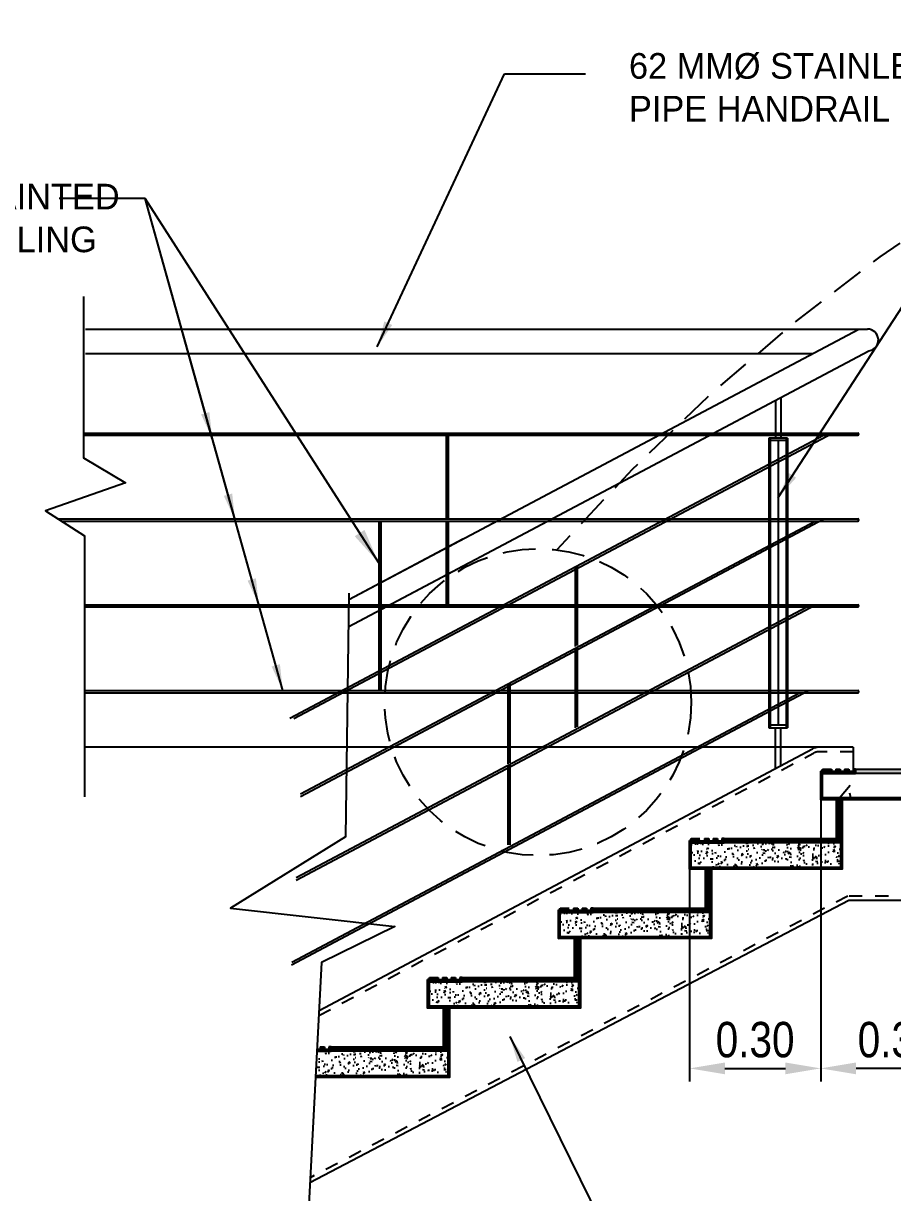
# Model space of a CAD drawing. Header units: millimetres. Extents: x 2148 to 2681, y 758 to 986.
# Drawn here: x 2653.45 to 2660.09, y 891.26 to 900.19 of the extents above; entities that cross this region are included whole.
import ezdxf

# ---------------------------------------------------------------- set-up
doc = ezdxf.new("R2010")
doc.units = ezdxf.units.MM
doc.linetypes.add('27-A-2008-DD$0$LVL 5$0$HIDDEN', pattern=[0.375, 0.25, -0.125])
doc.linetypes.add('27-A-2008-DD$0$LVL 5$0$xa-fp_t1_l05-09$0$HIDDEN2', pattern=[0.1875, 0.125, -0.0625])
for name, color, linetype in [('1', 2, 'Continuous'), ('4CO', 4, 'Continuous'), ('A-DETAILS', 1, 'Continuous'), ('A-Hatch', 253, 'Continuous'), ('A-Stairs', 1, 'Continuous'), ('A-Wall', 4, 'Continuous'), ('A_TILES', 8, 'Continuous'), ("arch'l plan-pl", 8, 'Continuous'), ('HATCH', 8, 'Continuous')]:
    doc.layers.add(name, color=color, linetype=linetype)
doc.styles.add('ARIALNW', font='ARIALN.TTF')
doc.styles.add('MMTX$0$ESMX$0$X-OPTA1D', font='x-opta1d')
doc.dimstyles.new('DIM 100', dxfattribs={"dimtxt": 0.2, "dimasz": 0.2, "dimexe": 0.1, "dimexo": 0, "dimgap": 0.05, "dimtad": 1, "dimzin": 0, "dimdsep": 46, "dimtxsty": 'ARIALNW', "dimcen": 0.09, "dimclrd": 6, "dimclre": 6, "dimclrt": 13, "dimadec": 0, "dimazin": 0, "dimtfac": 1, "dimtofl": 0, "dimtmove": 2, "dimatfit": 3, "dimfxl": 1, "dimtolj": 1, "dimtzin": 0, "dimarcsym": 0})
doc.dimstyles.new('DIM 30', dxfattribs={"dimtxt": 0.32, "dimasz": 0.27, "dimexe": 0.1, "dimexo": 0, "dimgap": 0.08, "dimtad": 1, "dimlfac": 0.3, "dimrnd": 0.005, "dimzin": 1, "dimdsep": 46, "dimtxsty": 'ARIALNW', "dimcen": 0.09, "dimclrd": 6, "dimclre": 6, "dimclrt": 13, "dimadec": 0, "dimazin": 0, "dimtfac": 1, "dimtofl": 0, "dimtmove": 2, "dimatfit": 3, "dimfxl": 1, "dimtolj": 1, "dimtzin": 0, "dimarcsym": 0})
pattern_1 = [(50, (-5997.82644, -2065.38622), (0.1349516065, -0.01180673), [0.014111111, -0.155222222]), (355, (-5997.82644, -2065.38622), (-0.026105797, 0.141523439), [0.0112888889, -0.1241777777]), (100.451, (-5997.8152, -2065.3872), (0.1088462974, 0.129716065), [0.0119925926, -0.1319185184]), (46.1842, (-5997.82644, -2065.34859), (0.2007992893, -0.031142465), [0.0211666666, -0.232833333]), (96.6356, (-5997.8097, -2065.35118), (0.1758549883, 0.1832781894), [0.017988889, -0.1978777776]), (351.184, (-5997.82644, -2065.34859), (0.1758552634, 0.183277865), [0.0169333333, -0.1862666665]), (21, (-5997.80763, -2065.358), (0.1123073183, -0.0757522359), [0.014111111, -0.155222222]), (326, (-5997.80763, -2065.358), (0.0457792802, 0.1364355303), [0.0112888889, -0.1241777777]), (71.4514, (-5997.79827, -2065.36431), (0.1580862893, 0.0606835982), [0.0119925926, -0.1319185184]), (37.5, (-5997.82644, -2065.386217), (0.00228785426, 0.06263336207), [0, -0.1226725925, 0, -0.12605925913, 0, -0.124648148]), (7.5, (-5997.82644, -2065.38622), (0.04949604625, 0.0742078331), [0, -0.0718725925, 0, -0.11985037025, 0, -0.04750740736]), (327.5, (-5997.8684, -2065.386217), (0.1004374778, -0.00424351406), [0, -0.047037037, 0, -0.1467555554, 0, -0.19473333314]), (317.5, (-5997.88721, -2065.38622), (0.1097253194, 0.0188344378), [0, -0.0611481481, 0, -0.0974607406, 0, -0.13828888875])]
pattern_2 = [(135, (5246.999661, 72.565865), (0.007353910524, 0.007353910524), []), (135, (5246.998328, 72.565865), (0.007353910524, 0.007353910524), [])]
pattern_3 = [(135, (5247.999661, 73.096168), (0.007353910524, 0.007353910524), []), (135, (5247.998328, 73.096168), (0.007353910524, 0.007353910524), [])]
pattern_4 = [(135, (5248.999661, 73.626471), (0.007353910524, 0.007353910524), []), (135, (5248.998328, 73.626471), (0.007353910524, 0.007353910524), [])]
pattern_5 = [(45, (1e-12, 0.916941), (-0.007353910524, 0.007353910524), []), (45, (0.001333, 0.916941), (-0.007353910524, 0.007353910524), [])]

# ---------------------------------------------------------------- blocks, each defined once
blk = doc.blocks.new('*D2887')
at = {"layer": 'A-Wall', "color": 6, "lineweight": -2, "transparency": 16777216}
for p, q in [((2659.5428, 894.2601), (2659.5428, 892.1083)), ((2660.7094, 894.0659), (2660.7094, 892.1083)), ((2660.4394, 892.2083), (2659.8128, 892.2083))]:
    blk.add_line(p, q, dxfattribs=at)
at = {"layer": 'A-Wall', "color": 6, "transparency": 16777216}
for points in [[(2659.8128, 892.2533), (2659.8128, 892.1633), (2659.5428, 892.2083)], [(2660.4394, 892.2533), (2660.4394, 892.1633), (2660.7094, 892.2083)]]:
    blk.add_solid(points, dxfattribs=at)
at = {"layer": 'Defpoints', "color": 0, "transparency": 16777216}
for p in [(2659.5428, 894.2601, 0), (2660.7094, 894.0659, 0), (2659.5428, 892.2083)]:
    blk.add_point(p, dxfattribs=at)
at = {"layer": 'A-Wall', "color": 13, "transparency": 16777216, "insert": (2660.1261, 892.4262), "char_height": 0.27, "attachment_point": 5, "style": 'ARIALNW'}
blk.add_mtext('\\A1;0.35', dxfattribs=at)
blk = doc.blocks.new('*D2888')
at = {"layer": 'A-Wall', "color": 6, "lineweight": -2, "transparency": 16777216}
for p, q in [((2658.5409, 893.9485), (2658.5409, 892.1083)), ((2659.5428, 893.6753), (2659.5428, 892.1083)), ((2658.8109, 892.2083), (2659.2728, 892.2083))]:
    blk.add_line(p, q, dxfattribs=at)
at = {"layer": 'A-Wall', "color": 6, "transparency": 16777216}
for points in [[(2658.8109, 892.2533), (2658.8109, 892.1633), (2658.5409, 892.2083)], [(2659.2728, 892.2533), (2659.2728, 892.1633), (2659.5428, 892.2083)]]:
    blk.add_solid(points, dxfattribs=at)
at = {"layer": 'Defpoints', "color": 0, "transparency": 16777216}
for p in [(2658.5409, 893.9485, 0), (2659.5428, 893.6753), (2659.5428, 892.2083)]:
    blk.add_point(p, dxfattribs=at)
at = {"layer": 'A-Wall', "color": 13, "transparency": 16777216, "insert": (2659.0418, 892.4262), "char_height": 0.27, "attachment_point": 5, "style": 'ARIALNW'}
blk.add_mtext('\\A1;0.30', dxfattribs=at)

msp = doc.modelspace()

# ---------------------------------------------------------------- hatches: boundary and pattern name
at = {"layer": 'A-Hatch'}
h = msp.add_hatch(dxfattribs=at)
h.set_pattern_fill('BRASS', color=256, scale=0.001667, style=0)
h.set_pattern_definition([(180, (11388.862539, -2025.378862), (0, 0.010583333333), []), (180, (11388.862539, -2025.37357), (0, 0.010583333333), [0.005291666667, -0.002645833333])])
h.paths.add_polyline_path([(2661.7729233, 894.4600941), (2661.7729233, 894.4934274), (2659.8079655, 894.4934274), (2659.8079655, 894.4600941)])
h = msp.add_hatch(dxfattribs=at)
h.set_pattern_fill('BRASS', color=256, scale=0.0017, angle=90, style=0)
h.set_pattern_definition([(90, (5248.999661, 73.626471), (0.010795, 7e-19), []), (90, (5249.005059, 73.626471), (0.010795, 7e-19), [0.0053975, -0.00269875])])
h.paths.add_polyline_path([(2659.6942374, 893.9631244), (2659.6595509, 893.9631244), (2659.6595509, 894.2600941), (2659.6942374, 894.2600941)])
h = msp.add_hatch(dxfattribs=at)
h.set_pattern_fill('BRASS', color=256, scale=0.001667, style=0)
h.set_pattern_definition([(180, (11322.397129, -2027.692422), (0, 0.010583333333), []), (180, (11322.397129, -2027.68713), (0, 0.010583333333), [0.005291666667, -0.002645833333])])
h.paths.add_polyline_path([(2659.6942374, 893.9631244), (2659.6942374, 893.9297911), (2658.8042374, 893.9297911), (2658.8042374, 893.9631244)])
h = msp.add_hatch(dxfattribs=at)
h.set_pattern_fill('BRASS', color=256, scale=0.0017, angle=90, style=0)
h.set_pattern_definition([(90, (5247.999661, 73.096168), (0.010795, 7e-19), []), (90, (5248.005059, 73.096168), (0.010795, 7e-19), [0.0053975, -0.00269875])])
h.paths.add_polyline_path([(2658.6942374, 893.4328214), (2658.6595509, 893.4328214), (2658.6595509, 893.7297911), (2658.6942374, 893.7297911)])
h = msp.add_hatch(dxfattribs=at)
h.set_pattern_fill('BRASS', color=256, scale=0.001667, style=0)
h.set_pattern_definition([(180, (11321.397129, -2028.222725), (0, 0.010583333333), []), (180, (11321.397129, -2028.217433), (0, 0.010583333333), [0.005291666667, -0.002645833333])])
h.paths.add_polyline_path([(2658.6942374, 893.4328214), (2658.6942374, 893.399488), (2657.8042374, 893.399488), (2657.8042374, 893.4328214)])
h = msp.add_hatch(dxfattribs=at)
h.set_pattern_fill('BRASS', color=256, scale=0.0017, angle=90, style=0)
h.set_pattern_definition([(90, (5246.999661, 72.565865), (0.010795, 7e-19), []), (90, (5247.005059, 72.565865), (0.010795, 7e-19), [0.0053975, -0.00269875])])
h.paths.add_polyline_path([(2657.6942374, 892.9025183), (2657.6595509, 892.9025183), (2657.6595509, 893.199488), (2657.6942374, 893.199488)])
h = msp.add_hatch(dxfattribs=at)
h.set_pattern_fill('BRASS', color=256, scale=0.001667, style=0)
h.set_pattern_definition([(180, (11320.397129, -2028.753028), (0, 0.010583333333), []), (180, (11320.397129, -2028.747736), (0, 0.010583333333), [0.005291666667, -0.002645833333])])
h.paths.add_polyline_path([(2657.6942374, 892.9025183), (2657.6942374, 892.869185), (2656.8042374, 892.869185), (2656.8042374, 892.9025183)])
h = msp.add_hatch(dxfattribs=at)
h.set_pattern_fill('BRASS', color=256, scale=0.0017, angle=90, style=0)
h.set_pattern_definition([(90, (5245.999661, 72.035562), (0.010795, 7e-19), []), (90, (5246.005059, 72.035562), (0.010795, 7e-19), [0.0053975, -0.00269875])])
h.paths.add_polyline_path([(2656.6942374, 892.3722153), (2656.6595509, 892.3722153), (2656.6595509, 892.669185), (2656.6942374, 892.669185)])
h = msp.add_hatch(dxfattribs=at)
h.set_pattern_fill('BRASS', color=256, scale=0.001667, style=0)
h.set_pattern_definition([(180, (11319.397129, -2029.283331), (0, 0.010583333333), []), (180, (11319.397129, -2029.278039), (0, 0.010583333333), [0.005291666667, -0.002645833333])])
h.paths.add_polyline_path([(2656.6942374, 892.3722153), (2656.6942374, 892.338882), (2655.8042374, 892.338882), (2655.8042374, 892.3722153)])
at = {"layer": 'A-Stairs'}
h = msp.add_hatch(dxfattribs=at)
h.set_pattern_fill('ANSI32', color=256, scale=0.001667, style=0)
h.set_pattern_definition([(45, (-5994.822713, -2063.795308), (-0.01122532015, 0.01122532015), []), (45, (-5994.815229, -2063.795308), (-0.01122532015, 0.01122532015), [])])
h.paths.add_polyline_path([(2659.8079655, 894.4934274), (2659.7912988, 894.4934274), (2659.7912988, 894.4767607), (2659.7579655, 894.4767607), (2659.7579655, 894.4934274), (2659.7246322, 894.4934274), (2659.7246322, 894.4767607), (2659.6912988, 894.4767607), (2659.6912988, 894.4934274), (2659.6579655, 894.4934274), (2659.6579655, 894.4767607), (2659.6246322, 894.4767607), (2659.6246322, 894.4934274), (2659.5579655, 894.4934274), (2659.5579655, 894.4600941), (2659.8079655, 894.4600941)])
h = msp.add_hatch(dxfattribs=at)
h.set_pattern_fill('JIS_LC_8A', color=256, scale=0.001333, style=0)
h.set_pattern_definition(pattern_5)
h.paths.add_polyline_path([(2659.5561015, 894.4788247), (2659.5427681, 894.4788247), (2659.5427681, 894.2600941), (2659.5561015, 894.2600941)])
h = msp.add_hatch(dxfattribs=at)
h.set_pattern_fill('AR-CONC', color=256, scale=0.006667, style=0)
h.set_pattern_definition([(50, (-6078.4436, -2024.2671), (1.21456446, -0.10626057), [0.127, -1.397]), (355, (-6078.4436, -2024.2671), (-0.23495217, 1.27371095), [0.1016, -1.1176]), (100.451, (-6078.3424, -2024.2759), (0.97961668, 1.16744459), [0.10793333, -1.18726667]), (46.1842, (-6078.4436, -2023.9284), (1.8071936, -0.28028219), [0.1905, -2.0955]), (96.6356, (-6078.293, -2023.9518), (1.5826949, 1.6495037), [0.1619, -1.7809]), (351.184, (-6078.4436, -2023.9284), (1.58269737, 1.6495008), [0.1524, -1.6764]), (21, (-6078.2743, -2024.0131), (1.01076587, -0.68177012), [0.127, -1.397]), (326, (-6078.2743, -2024.0131), (0.41201352, 1.22791977), [0.1016, -1.1176]), (71.4514, (-6078.1901, -2024.0699), (1.4227766, 0.54615238), [0.10793333, -1.18726667]), (37.5, (-6078.44364, -2024.26707), (0.020590688, 0.56370026), [0, -1.104053333, 0, -1.134533333, 0, -1.121833333]), (7.5, (-6078.44364, -2024.2671), (0.445464417, 0.6678705), [0, -0.646853333, 0, -1.078653333, 0, -0.427566667]), (327.5, (-6078.82126, -2024.26707), (0.9039373, -0.038191627), [0, -0.423333333, 0, -1.3208, 0, -1.7526]), (317.5, (-6078.9906, -2024.2671), (0.987527876, 0.16950994), [0, -0.55033333, 0, -0.87714667, 0, -1.2446])])
h.paths.add_polyline_path([(2659.8079655, 894.4600941), (2659.5561015, 894.4600941), (2659.5561015, 894.2734274), (2660.7261015, 894.2734274), (2660.7261015, 894.0129402), (2661.395469, 894.0129402), (2661.395469, 894.4600941)])
h.paths.add_polyline_path([(2661.4621357, 894.4600941), (2661.395469, 894.4600941), (2661.395469, 894.0129402), (2661.4621357, 894.0129402)])
h = msp.add_hatch(dxfattribs=at)
h.set_pattern_fill('JIS_LC_8A', color=256, scale=0.001333, style=0)
h.set_pattern_definition(pattern_4)
h.paths.add_polyline_path([(2658.5542374, 893.7297911), (2658.5542374, 893.7431244), (2659.6942374, 893.7431244), (2659.6942374, 894.2600941), (2659.7075708, 894.2600941), (2659.7075708, 893.7297911)])
h = msp.add_hatch(dxfattribs=at)
h.set_pattern_fill('JIS_LC_8A', color=256, scale=0.001333, style=0)
h.set_pattern_definition(pattern_5)
h.paths.add_polyline_path([(2659.5561015, 894.2734274), (2659.5561015, 894.2600941), (2660.7094348, 894.2600941), (2660.7094348, 893.9962736), (2661.3702655, 893.9962736), (2663.0263017, 893.9962736), (2663.0263017, 894.0129402), (2662.3515458, 894.0129402), (2660.7261015, 894.0129402), (2660.7261015, 894.2734274)])
h = msp.add_hatch(dxfattribs=at)
h.set_pattern_fill('JIS_LC_8A', color=256, scale=0.001333, style=0)
h.set_pattern_definition(pattern_4)
h.paths.add_polyline_path([(2658.5409041, 893.9485217), (2658.5542374, 893.9485217), (2658.5542374, 893.7297911), (2658.5409041, 893.7297911)])
h = msp.add_hatch(dxfattribs=at)
h.set_pattern_fill('ANSI32', color=256, scale=0.001667, style=0)
h.set_pattern_definition([(45, (-5995.82644, -2064.325611), (-0.01122532015, 0.01122532015), []), (45, (-5995.818957, -2064.325611), (-0.01122532015, 0.01122532015), [])])
h.paths.add_polyline_path([(2658.8042374, 893.9631244), (2658.7875708, 893.9631244), (2658.7875708, 893.9464577), (2658.7542374, 893.9464577), (2658.7542374, 893.9631244), (2658.7209041, 893.9631244), (2658.7209041, 893.9464577), (2658.6875708, 893.9464577), (2658.6875708, 893.9631244), (2658.6542374, 893.9631244), (2658.6542374, 893.9464577), (2658.6209041, 893.9464577), (2658.6209041, 893.9631244), (2658.5542374, 893.9631244), (2658.5542374, 893.9297911), (2658.8042374, 893.9297911)])
h = msp.add_hatch(dxfattribs=at)
h.set_pattern_fill('AR-CONC', color=256, scale=0.000740741, style=0)
h.set_pattern_definition([(50, (-5995.82644, -2064.32561), (0.1349516065, -0.01180673), [0.014111111, -0.155222222]), (355, (-5995.82644, -2064.32561), (-0.026105797, 0.141523439), [0.0112888889, -0.1241777777]), (100.451, (-5995.8152, -2064.3266), (0.1088462974, 0.129716065), [0.0119925926, -0.1319185184]), (46.1842, (-5995.82644, -2064.28798), (0.2007992893, -0.031142465), [0.0211666666, -0.232833333]), (96.6356, (-5995.8097, -2064.29058), (0.1758549883, 0.1832781894), [0.017988889, -0.1978777776]), (351.184, (-5995.82644, -2064.28798), (0.1758552634, 0.183277865), [0.0169333333, -0.1862666665]), (21, (-5995.80763, -2064.29739), (0.1123073183, -0.0757522359), [0.014111111, -0.155222222]), (326, (-5995.80763, -2064.29739), (0.0457792802, 0.1364355303), [0.0112888889, -0.1241777777]), (71.4514, (-5995.79827, -2064.3037), (0.1580862893, 0.0606835982), [0.0119925926, -0.1319185184]), (37.5, (-5995.82644, -2064.32561), (0.00228785426, 0.06263336207), [0, -0.1226725925, 0, -0.12605925913, 0, -0.124648148]), (7.5, (-5995.82644, -2064.32561), (0.04949604625, 0.0742078331), [0, -0.0718725925, 0, -0.11985037025, 0, -0.04750740736]), (327.5, (-5995.8684, -2064.32561), (0.1004374778, -0.00424351406), [0, -0.047037037, 0, -0.1467555554, 0, -0.19473333314]), (317.5, (-5995.88721, -2064.32561), (0.1097253194, 0.0188344378), [0, -0.0611481481, 0, -0.0974607406, 0, -0.13828888875])])
h.paths.add_polyline_path([(2658.5542374, 893.9297911), (2659.6942374, 893.9297911), (2659.6942374, 893.8815979), (2658.5542374, 893.8815979)])
h = msp.add_hatch(dxfattribs=at)
h.set_pattern_fill('AR-CONC', color=256, scale=0.000740741, style=0)
h.set_pattern_definition([(50, (-5996.82644, -2064.85591), (0.1349516065, -0.01180673), [0.014111111, -0.155222222]), (355, (-5996.82644, -2064.85591), (-0.026105797, 0.141523439), [0.0112888889, -0.1241777777]), (100.451, (-5996.8152, -2064.8569), (0.1088462974, 0.129716065), [0.0119925926, -0.1319185184]), (46.1842, (-5996.82644, -2064.81828), (0.2007992893, -0.031142465), [0.0211666666, -0.232833333]), (96.6356, (-5996.8097, -2064.82088), (0.1758549883, 0.1832781894), [0.017988889, -0.1978777776]), (351.184, (-5996.82644, -2064.81828), (0.1758552634, 0.183277865), [0.0169333333, -0.1862666665]), (21, (-5996.80763, -2064.82769), (0.1123073183, -0.0757522359), [0.014111111, -0.155222222]), (326, (-5996.80763, -2064.82769), (0.0457792802, 0.1364355303), [0.0112888889, -0.1241777777]), (71.4514, (-5996.79827, -2064.834), (0.1580862893, 0.0606835982), [0.0119925926, -0.1319185184]), (37.5, (-5996.82644, -2064.855914), (0.00228785426, 0.06263336207), [0, -0.1226725925, 0, -0.12605925913, 0, -0.124648148]), (7.5, (-5996.82644, -2064.855914), (0.04949604625, 0.0742078331), [0, -0.0718725925, 0, -0.11985037025, 0, -0.04750740736]), (327.5, (-5996.8684, -2064.855914), (0.1004374778, -0.00424351406), [0, -0.047037037, 0, -0.1467555554, 0, -0.19473333314]), (317.5, (-5996.88721, -2064.85591), (0.1097253194, 0.0188344378), [0, -0.0611481481, 0, -0.0974607406, 0, -0.13828888875])])
h.paths.add_polyline_path([(2659.6942374, 893.8815979), (2658.5542374, 893.8815979), (2658.5542374, 893.7431244), (2659.6942374, 893.7431244)])
h = msp.add_hatch(dxfattribs=at)
h.set_pattern_fill('JIS_LC_8A', color=256, scale=0.001333, style=0)
h.set_pattern_definition(pattern_3)
h.paths.add_polyline_path([(2657.5542374, 893.199488), (2657.5542374, 893.2128214), (2658.6942374, 893.2128214), (2658.6942374, 893.7297911), (2658.7075708, 893.7297911), (2658.7075708, 893.199488)])
h = msp.add_hatch(dxfattribs=at)
h.set_pattern_fill('JIS_LC_8A', color=256, scale=0.001333, style=0)
h.set_pattern_definition(pattern_3)
h.paths.add_polyline_path([(2657.5409041, 893.4182186), (2657.5542374, 893.4182186), (2657.5542374, 893.199488), (2657.5409041, 893.199488)])
h = msp.add_hatch(dxfattribs=at)
h.set_pattern_fill('ANSI32', color=256, scale=0.001667, style=0)
h.set_pattern_definition([(45, (-5996.82644, -2064.855914), (-0.01122532015, 0.01122532015), []), (45, (-5996.818957, -2064.855914), (-0.01122532015, 0.01122532015), [])])
h.paths.add_polyline_path([(2657.8042374, 893.4328214), (2657.7875708, 893.4328214), (2657.7875708, 893.4161547), (2657.7542374, 893.4161547), (2657.7542374, 893.4328214), (2657.7209041, 893.4328214), (2657.7209041, 893.4161547), (2657.6875708, 893.4161547), (2657.6875708, 893.4328214), (2657.6542374, 893.4328214), (2657.6542374, 893.4161547), (2657.6209041, 893.4161547), (2657.6209041, 893.4328214), (2657.5542374, 893.4328214), (2657.5542374, 893.399488), (2657.8042374, 893.399488)])
h = msp.add_hatch(dxfattribs=at)
h.set_pattern_fill('AR-CONC', color=256, scale=0.000740741, style=0)
h.set_pattern_definition([(50, (-5996.82644, -2064.85591), (0.1349516065, -0.01180673), [0.014111111, -0.155222222]), (355, (-5996.82644, -2064.85591), (-0.026105797, 0.141523439), [0.0112888889, -0.1241777777]), (100.451, (-5996.8152, -2064.8569), (0.1088462974, 0.129716065), [0.0119925926, -0.1319185184]), (46.1842, (-5996.82644, -2064.81828), (0.2007992893, -0.031142465), [0.0211666666, -0.232833333]), (96.6356, (-5996.8097, -2064.82088), (0.1758549883, 0.1832781894), [0.017988889, -0.1978777776]), (351.184, (-5996.82644, -2064.81828), (0.1758552634, 0.183277865), [0.0169333333, -0.1862666665]), (21, (-5996.80763, -2064.82769), (0.1123073183, -0.0757522359), [0.014111111, -0.155222222]), (326, (-5996.80763, -2064.82769), (0.0457792802, 0.1364355303), [0.0112888889, -0.1241777777]), (71.4514, (-5996.79827, -2064.834), (0.1580862893, 0.0606835982), [0.0119925926, -0.1319185184]), (37.5, (-5996.82644, -2064.855914), (0.00228785426, 0.06263336207), [0, -0.1226725925, 0, -0.12605925913, 0, -0.124648148]), (7.5, (-5996.82644, -2064.855914), (0.04949604625, 0.0742078331), [0, -0.0718725925, 0, -0.11985037025, 0, -0.04750740736]), (327.5, (-5996.8684, -2064.855914), (0.1004374778, -0.00424351406), [0, -0.047037037, 0, -0.1467555554, 0, -0.19473333314]), (317.5, (-5996.88721, -2064.85591), (0.1097253194, 0.0188344378), [0, -0.0611481481, 0, -0.0974607406, 0, -0.13828888875])])
h.paths.add_polyline_path([(2657.5542374, 893.399488), (2658.6942374, 893.399488), (2658.6942374, 893.3512949), (2657.5542374, 893.3512949)])
h = msp.add_hatch(dxfattribs=at)
h.set_pattern_fill('AR-CONC', color=256, scale=0.000740741, style=0)
h.set_pattern_definition(pattern_1)
h.paths.add_polyline_path([(2658.6942374, 893.3512949), (2657.5542374, 893.3512949), (2657.5542374, 893.2128214), (2658.6942374, 893.2128214)])
h = msp.add_hatch(dxfattribs=at)
h.set_pattern_fill('JIS_LC_8A', color=256, scale=0.001333, style=0)
h.set_pattern_definition(pattern_2)
h.paths.add_polyline_path([(2656.5542374, 892.669185), (2656.5542374, 892.6825183), (2657.6942374, 892.6825183), (2657.6942374, 893.199488), (2657.7075708, 893.199488), (2657.7075708, 892.669185)])
h = msp.add_hatch(dxfattribs=at)
h.set_pattern_fill('JIS_LC_8A', color=256, scale=0.001333, style=0)
h.set_pattern_definition(pattern_2)
h.paths.add_polyline_path([(2656.5409041, 892.8879156), (2656.5542374, 892.8879156), (2656.5542374, 892.669185), (2656.5409041, 892.669185)])
h = msp.add_hatch(dxfattribs=at)
h.set_pattern_fill('ANSI32', color=256, scale=0.001667, style=0)
h.set_pattern_definition([(45, (-5997.82644, -2065.386217), (-0.01122532015, 0.01122532015), []), (45, (-5997.818957, -2065.386217), (-0.01122532015, 0.01122532015), [])])
h.paths.add_polyline_path([(2656.8042374, 892.9025183), (2656.7875708, 892.9025183), (2656.7875708, 892.8858517), (2656.7542374, 892.8858517), (2656.7542374, 892.9025183), (2656.7209041, 892.9025183), (2656.7209041, 892.8858517), (2656.6875708, 892.8858517), (2656.6875708, 892.9025183), (2656.6542374, 892.9025183), (2656.6542374, 892.8858517), (2656.6209041, 892.8858517), (2656.6209041, 892.9025183), (2656.5542374, 892.9025183), (2656.5542374, 892.869185), (2656.8042374, 892.869185)])
h = msp.add_hatch(dxfattribs=at)
h.set_pattern_fill('AR-CONC', color=256, scale=0.000740741, style=0)
h.set_pattern_definition([(50, (-5998.8283, -2065.91652), (0.1349516065, -0.01180673), [0.014111111, -0.155222222]), (355, (-5998.8283, -2065.91652), (-0.026105797, 0.141523439), [0.0112888889, -0.1241777777]), (100.451, (-5998.81706, -2065.9175), (0.1088462974, 0.129716065), [0.0119925926, -0.1319185184]), (46.1842, (-5998.8283, -2065.87889), (0.2007992893, -0.031142465), [0.0211666666, -0.232833333]), (96.6356, (-5998.81157, -2065.88149), (0.1758549883, 0.1832781894), [0.017988889, -0.1978777776]), (351.184, (-5998.8283, -2065.8789), (0.1758552634, 0.183277865), [0.0169333333, -0.1862666665]), (21, (-5998.80949, -2065.8883), (0.1123073183, -0.0757522359), [0.014111111, -0.155222222]), (326, (-5998.80949, -2065.8883), (0.0457792802, 0.1364355303), [0.0112888889, -0.1241777777]), (71.4514, (-5998.80013, -2065.89461), (0.1580862893, 0.0606835982), [0.0119925926, -0.1319185184]), (37.5, (-5998.828305, -2065.91652), (0.00228785426, 0.06263336207), [0, -0.1226725925, 0, -0.12605925913, 0, -0.124648148]), (7.5, (-5998.828305, -2065.91652), (0.04949604625, 0.0742078331), [0, -0.0718725925, 0, -0.11985037025, 0, -0.04750740736]), (327.5, (-5998.87026, -2065.91652), (0.1004374778, -0.00424351406), [0, -0.047037037, 0, -0.1467555554, 0, -0.19473333314]), (317.5, (-5998.88908, -2065.91652), (0.1097253194, 0.0188344378), [0, -0.0611481481, 0, -0.0974607406, 0, -0.13828888875])])
h.paths.add_polyline_path([(2657.6923734, 892.8209919), (2656.5523734, 892.8209919), (2656.5523734, 892.6825183), (2657.6923734, 892.6825183)])
h = msp.add_hatch(dxfattribs=at)
h.set_pattern_fill('AR-CONC', color=256, scale=0.000740741, style=0)
h.set_pattern_definition(pattern_1)
h.paths.add_polyline_path([(2656.5542374, 892.869185), (2657.6942374, 892.869185), (2657.6942374, 892.8209919), (2656.5542374, 892.8209919)])
h = msp.add_hatch(dxfattribs=at)
h.set_pattern_fill('JIS_LC_8A', color=256, scale=0.001333, style=0)
h.set_pattern_definition([(135, (5245.999661, 72.035562), (0.007353910524, 0.007353910524), []), (135, (5245.998328, 72.035562), (0.007353910524, 0.007353910524), [])])
h.paths.add_polyline_path([(2655.6840089, 892.1522153), (2655.6833019, 892.138882), (2656.7075708, 892.138882), (2656.7075708, 892.669185), (2656.6942374, 892.669185), (2656.6942374, 892.1522153)])
h = msp.add_hatch(dxfattribs=at)
h.set_pattern_fill('AR-CONC', color=256, scale=0.000740741, style=0)
h.set_pattern_definition([(50, (-5998.82644, -2065.91652), (0.1349516065, -0.01180673), [0.014111111, -0.155222222]), (355, (-5998.82644, -2065.91652), (-0.026105797, 0.141523439), [0.0112888889, -0.1241777777]), (100.451, (-5998.8152, -2065.9175), (0.1088462974, 0.129716065), [0.0119925926, -0.1319185184]), (46.1842, (-5998.82644, -2065.87889), (0.2007992893, -0.031142465), [0.0211666666, -0.232833333]), (96.6356, (-5998.8097, -2065.88149), (0.1758549883, 0.1832781894), [0.017988889, -0.1978777776]), (351.184, (-5998.82644, -2065.8789), (0.1758552634, 0.183277865), [0.0169333333, -0.1862666665]), (21, (-5998.80763, -2065.8883), (0.1123073183, -0.0757522359), [0.014111111, -0.155222222]), (326, (-5998.80763, -2065.8883), (0.0457792802, 0.1364355303), [0.0112888889, -0.1241777777]), (71.4514, (-5998.79827, -2065.89461), (0.1580862893, 0.0606835982), [0.0119925926, -0.1319185184]), (37.5, (-5998.82644, -2065.91652), (0.00228785426, 0.06263336207), [0, -0.1226725925, 0, -0.12605925913, 0, -0.124648148]), (7.5, (-5998.82644, -2065.91652), (0.04949604625, 0.0742078331), [0, -0.0718725925, 0, -0.11985037025, 0, -0.04750740736]), (327.5, (-5998.8684, -2065.91652), (0.1004374778, -0.00424351406), [0, -0.047037037, 0, -0.1467555554, 0, -0.19473333314]), (317.5, (-5998.88721, -2065.91652), (0.1097253194, 0.0188344378), [0, -0.0611481481, 0, -0.0974607406, 0, -0.13828888875])])
h.paths.add_polyline_path([(2655.6939071, 892.338882), (2655.6913516, 892.2906888), (2656.6942374, 892.2906888), (2656.6942374, 892.338882)])
h = msp.add_hatch(dxfattribs=at)
h.set_pattern_fill('ANSI32', color=256, scale=0.001667, style=0)
h.set_pattern_definition([(45, (-5998.82644, -2065.91652), (-0.01122532015, 0.01122532015), []), (45, (-5998.818957, -2065.91652), (-0.01122532015, 0.01122532015), [])])
h.paths.add_polyline_path([(2655.6947909, 892.3555486), (2655.6939071, 892.338882), (2655.8042374, 892.338882), (2655.8042374, 892.3722153), (2655.7875708, 892.3722153), (2655.7875708, 892.3555486), (2655.7542374, 892.3555486), (2655.7542374, 892.3722153), (2655.7209041, 892.3722153), (2655.7209041, 892.3555486)])
h = msp.add_hatch(dxfattribs=at)
h.set_pattern_fill('AR-CONC', color=256, scale=0.000740741, style=0)
h.set_pattern_definition([(50, (-5999.8283, -2066.44682), (0.1349516065, -0.01180673), [0.014111111, -0.155222222]), (355, (-5999.8283, -2066.44682), (-0.026105797, 0.141523439), [0.0112888889, -0.1241777777]), (100.451, (-5999.81706, -2066.44781), (0.1088462974, 0.129716065), [0.0119925926, -0.1319185184]), (46.1842, (-5999.8283, -2066.4092), (0.2007992893, -0.031142465), [0.0211666666, -0.232833333]), (96.6356, (-5999.81157, -2066.41179), (0.1758549883, 0.1832781894), [0.017988889, -0.1978777776]), (351.184, (-5999.8283, -2066.4092), (0.1758552634, 0.183277865), [0.0169333333, -0.1862666665]), (21, (-5999.80949, -2066.4186), (0.1123073183, -0.0757522359), [0.014111111, -0.155222222]), (326, (-5999.80949, -2066.4186), (0.0457792802, 0.1364355303), [0.0112888889, -0.1241777777]), (71.4514, (-5999.80013, -2066.42491), (0.1580862893, 0.0606835982), [0.0119925926, -0.1319185184]), (37.5, (-5999.828305, -2066.446823), (0.00228785426, 0.06263336207), [0, -0.1226725925, 0, -0.12605925913, 0, -0.124648148]), (7.5, (-5999.828305, -2066.44682), (0.04949604625, 0.0742078331), [0, -0.0718725925, 0, -0.11985037025, 0, -0.04750740736]), (327.5, (-5999.87026, -2066.446823), (0.1004374778, -0.00424351406), [0, -0.047037037, 0, -0.1467555554, 0, -0.19473333314]), (317.5, (-5999.88908, -2066.44682), (0.1097253194, 0.0188344378), [0, -0.0611481481, 0, -0.0974607406, 0, -0.13828888875])])
h.paths.add_polyline_path([(2655.6913516, 892.2906888), (2655.6840089, 892.1522153), (2656.6923734, 892.1522153), (2656.6923734, 892.2906888)])

# ---------------------------------------------------------------- linework, layer by layer
at = {"ltscale": 0.5}
for p, q in [((2653.9285878, 897.8543141, 0.0000001), (2659.8996564, 897.8543141, 0.0000001)), ((2655.9383842, 895.7890914, 0.0000002), (2659.8328042, 897.8543141, 0.0000002)), ((2653.9285878, 897.6676474, 0.0000001), (2659.4808042, 897.6676474, 0.0000001)), ((2655.935451, 895.5800189, 0.0000002), (2659.9098361, 897.6876474, 0.0000003)), ((2653.914394, 897.0600941, 0.0000002), (2659.8250326, 897.0600941, 0.0000001)), ((2653.914394, 897.0434274, 0.0000002), (2659.8250326, 897.0434274, 0.0000001)), ((2655.4892461, 894.8822603, 0.0000002), (2659.5645897, 897.0434274, 0.0000002)), ((2655.5186475, 894.8789868, 0.0000002), (2659.6315926, 897.0600941, 0.0000002)), ((2656.6825562, 897.0434274, 0.0000001), (2656.6825562, 896.4047413, 0.0000001)), ((2656.697973, 897.0434274, 0.0000001), (2656.697973, 896.4047413, 0.0000001)), ((2659.1477052, 897.0220282, 0), (2659.1477052, 894.8090311, 0)), ((2659.1477052, 897.0220282, 0), (2659.1477052, 894.8090311, 0)), ((2659.2891265, 897.0220282, 0), (2659.1477052, 897.0220282, 0)), ((2659.1572544, 897.0220282, 0), (2659.1572544, 894.8090311, 0)), ((2659.2798019, 897.0020282, 0), (2659.1572544, 897.0020282, 0)), ((2659.2798019, 897.0220282, 0), (2659.2798019, 894.8090311, 0)), ((2659.2891265, 897.0220282, 0), (2659.2891265, 894.8090311, 0)), ((2653.7185469, 896.4047413, 0.0000002), (2659.8250326, 896.4047413, 0.0000001)), ((2653.7446901, 896.3880747, 0.0000002), (2659.8250326, 896.3880747, 0.0000001)), ((2655.5702463, 894.2852052, 0.0000002), (2659.5670859, 896.4047413, 0.0000003)), ((2655.5712756, 894.3046162, 0.0000002), (2659.500083, 896.3880747, 0.0000003)), ((2656.1672776, 896.3880747, 0.0000002), (2656.1672776, 895.7490747, 0.0000002)), ((2656.1826944, 896.3880747, 0.0000002), (2656.1826944, 895.7490747, 0.0000002)), ((2656.6825562, 896.3880747, 0.0000001), (2656.6825562, 895.7490747, 0.0000001)), ((2656.697973, 896.3880747, 0.0000001), (2656.697973, 895.7490747, 0.0000001)), ((2655.9383842, 895.7890914, 0.0000002), (2656.8109292, 896.2518046, 0.0000002)), ((2655.935451, 895.5800189, 0.0000002), (2656.8551721, 896.0677498, 0.0000002)), ((2657.6686879, 896.0398329, 0), (2657.6686879, 895.4293779, 0)), ((2657.6841047, 896.0398329, 0), (2657.6841047, 895.4375534, 0)), ((2653.9219727, 895.7490747, 0.0000002), (2659.8250326, 895.7490747, 0.0000001)), ((2653.9219727, 895.732408, 0.0000002), (2659.8250326, 895.732408, 0.0000001)), ((2655.5363328, 893.6456447, 0.0000003), (2659.5028007, 895.7490747, 0.0000003)), ((2655.5373621, 893.6650557, 0.0000003), (2659.4357978, 895.732408, 0.0000003)), ((2656.1672776, 895.732408, 0.0000002), (2656.1672776, 895.0934274, 0.0000002)), ((2656.1826944, 895.732408, 0.0000002), (2656.1826944, 895.0934274, 0.0000002)), ((2657.6686879, 895.4105127, 0), (2657.6686879, 894.8078018, 0)), ((2657.6841047, 895.4186883, 0), (2657.6841047, 894.8159774, 0)), ((2657.1534094, 895.1372589, 0), (2657.1534094, 894.5345481, 0)), ((2657.1688261, 895.1454345, 0), (2657.1688261, 894.5427236, 0)), ((2653.9219727, 895.0934274, 0.0000002), (2659.8250326, 895.0934274, 0.0000001)), ((2653.9219727, 895.0767607, 0.0000002), (2659.8250326, 895.0767607, 0.0000001)), ((2655.5020913, 892.9998996, 0.0000002), (2659.4498866, 895.0934274, 0.0000002)), ((2655.5031563, 893.0199826, 0.0000002), (2659.3816522, 895.0767607, 0.0000002)), ((2659.1477052, 894.8090311, 0), (2659.2891265, 894.8090311, 0)), ((2659.2798019, 894.8290311, 0), (2659.1572544, 894.8290311, 0)), ((2657.1534094, 894.5156829, 0), (2657.1534094, 893.91579, 0)), ((2657.1688261, 894.5238584, 0), (2657.1688261, 893.91579, 0))]:
    msp.add_line(p, q, dxfattribs=at)
at = {"ltscale": 0.05}
for p, q in [((2659.5561015, 894.2600941, 0.0000003), (2659.5561015, 894.4934274, 0.0000003)), ((2659.5561015, 894.4934274, 0.0000003), (2659.6246322, 894.4934274, 0.0000003)), ((2659.6246322, 894.4934274, 0.0000003), (2659.6246322, 894.4767607, 0.0000003)), ((2659.6579655, 894.4934274, 0.0000003), (2659.6579655, 894.4767607, 0.0000003)), ((2659.6579655, 894.4934274, 0.0000003), (2659.6912988, 894.4934274, 0.0000003)), ((2659.6912988, 894.4934274, 0.0000003), (2659.6912988, 894.4767607, 0.0000003)), ((2659.7246322, 894.4934274, 0.0000003), (2659.7246322, 894.4767607, 0.0000003)), ((2659.7246322, 894.4934274, 0.0000003), (2659.7579655, 894.4934274, 0.0000003)), ((2659.7579655, 894.4934274, 0.0000003), (2659.7579655, 894.4767607, 0.0000003)), ((2659.7912988, 894.4934274, 0.0000003), (2659.7912988, 894.4767607, 0.0000003)), ((2659.8079655, 894.4934274, 0.0000003), (2659.7912988, 894.4934274, 0.0000003)), ((2659.8079655, 894.4934274, 0.0000003), (2659.8079655, 894.4600941, 0.0000003)), ((2659.5561015, 894.4788247, 0.0000003), (2659.5427681, 894.4788247, 0.0000003)), ((2659.5579655, 894.4600941, 0.0000003), (2659.8079655, 894.4600941, 0.0000003)), ((2659.6246322, 894.4767607, 0.0000003), (2659.6579655, 894.4767607, 0.0000003)), ((2659.6912988, 894.4767607, 0.0000003), (2659.7246322, 894.4767607, 0.0000003)), ((2659.7579655, 894.4767607, 0.0000003), (2659.7912988, 894.4767607, 0.0000003)), ((2660.7261015, 894.2734274, 0.0000001), (2659.5561015, 894.2734274, 0.0000003)), ((2659.6942374, 894.2600941, 0.0000003), (2659.6942374, 893.7431244, 0.0000003)), ((2658.5542374, 893.9485217, 0.0000003), (2658.5409041, 893.9485217, 0.0000003)), ((2658.5542374, 893.7297911, 0.0000003), (2658.5542374, 893.9631244, 0.0000003)), ((2658.5542374, 893.9631244, 0.0000003), (2658.6209041, 893.9631244, 0.0000003)), ((2658.6209041, 893.9464577, 0.0000003), (2658.6542374, 893.9464577, 0.0000003)), ((2658.6542374, 893.9631244, 0.0000003), (2658.6542374, 893.9464577, 0.0000003)), ((2658.6542374, 893.9631244, 0.0000003), (2658.6875708, 893.9631244, 0.0000003)), ((2658.6875708, 893.9631244, 0.0000003), (2658.6875708, 893.9464577, 0.0000003)), ((2658.6875708, 893.9464577, 0.0000003), (2658.7209041, 893.9464577, 0.0000003)), ((2658.7209041, 893.9631244, 0.0000003), (2658.7209041, 893.9464577, 0.0000003)), ((2658.7209041, 893.9631244, 0.0000003), (2658.7542374, 893.9631244, 0.0000003)), ((2658.7542374, 893.9631244, 0.0000003), (2658.7542374, 893.9464577, 0.0000003)), ((2658.7542374, 893.9464577, 0.0000003), (2658.7875708, 893.9464577, 0.0000003)), ((2658.7875708, 893.9631244, 0.0000003), (2658.7875708, 893.9464577, 0.0000003)), ((2658.8042374, 893.9631244, 0.0000003), (2658.7875708, 893.9631244, 0.0000003)), ((2658.8042374, 893.9631244, 0.0000003), (2658.8042374, 893.9297911, 0.0000003)), ((2659.6942374, 893.9631244, 0.0000003), (2659.6942374, 893.7431244, 0.0000003)), ((2658.5542374, 893.9297911, 0.0000003), (2658.8042374, 893.9297911, 0.0000003)), ((2659.6942374, 893.7431244, 0.0000003), (2658.5542374, 893.7431244, 0.0000003)), ((2658.6942374, 893.7297911, 0.0000003), (2658.6942374, 893.2128214, 0.0000003)), ((2657.5542374, 893.4182186, 0.0000003), (2657.5409041, 893.4182186, 0.0000003)), ((2657.5542374, 893.199488, 0.0000003), (2657.5542374, 893.4328214, 0.0000003)), ((2657.5542374, 893.4328214, 0.0000003), (2657.6209041, 893.4328214, 0.0000003)), ((2657.6209041, 893.4161547, 0.0000003), (2657.6542374, 893.4161547, 0.0000003)), ((2657.6542374, 893.4328214, 0.0000003), (2657.6542374, 893.4161547, 0.0000003)), ((2657.6542374, 893.4328214, 0.0000003), (2657.6875708, 893.4328214, 0.0000003)), ((2657.6875708, 893.4328214, 0.0000003), (2657.6875708, 893.4161547, 0.0000003)), ((2657.6875708, 893.4161547, 0.0000003), (2657.7209041, 893.4161547, 0.0000003)), ((2657.7209041, 893.4328214, 0.0000003), (2657.7209041, 893.4161547, 0.0000003)), ((2657.7209041, 893.4328214, 0.0000003), (2657.7542374, 893.4328214, 0.0000003)), ((2657.7542374, 893.4328214, 0.0000003), (2657.7542374, 893.4161547, 0.0000003)), ((2657.7542374, 893.4161547, 0.0000003), (2657.7875708, 893.4161547, 0.0000003)), ((2657.7875708, 893.4328214, 0.0000003), (2657.7875708, 893.4161547, 0.0000003)), ((2657.8042374, 893.4328214, 0.0000003), (2657.7875708, 893.4328214, 0.0000003)), ((2657.8042374, 893.4328214, 0.0000003), (2657.8042374, 893.399488, 0.0000003)), ((2658.6942374, 893.4328214, 0.0000003), (2658.6942374, 893.2128214, 0.0000003)), ((2657.5542374, 893.399488, 0.0000003), (2657.8042374, 893.399488, 0.0000003)), ((2658.6942374, 893.2128214, 0.0000003), (2657.5542374, 893.2128214, 0.0000003)), ((2657.6942374, 893.199488, 0.0000003), (2657.6942374, 892.6825183, 0.0000003)), ((2656.5542374, 892.8879156, 0.0000003), (2656.5409041, 892.8879156, 0.0000003)), ((2656.5542374, 892.669185, 0.0000003), (2656.5542374, 892.9025183, 0.0000003)), ((2656.5542374, 892.9025183, 0.0000003), (2656.6209041, 892.9025183, 0.0000003)), ((2656.6209041, 892.9025183, 0.0000003), (2656.6209041, 892.8858517, 0.0000003)), ((2656.6209041, 892.8858517, 0.0000003), (2656.6542374, 892.8858517, 0.0000003)), ((2656.6542374, 892.9025183, 0.0000003), (2656.6542374, 892.8858517, 0.0000003)), ((2656.6542374, 892.9025183, 0.0000003), (2656.6875708, 892.9025183, 0.0000003)), ((2656.6875708, 892.9025183, 0.0000003), (2656.6875708, 892.8858517, 0.0000003)), ((2656.6875708, 892.8858517, 0.0000003), (2656.7209041, 892.8858517, 0.0000003)), ((2656.7209041, 892.9025183, 0.0000003), (2656.7209041, 892.8858517, 0.0000003)), ((2656.7209041, 892.9025183, 0.0000003), (2656.7542374, 892.9025183, 0.0000003)), ((2656.7542374, 892.9025183, 0.0000003), (2656.7542374, 892.8858517, 0.0000003)), ((2656.7542374, 892.8858517, 0.0000003), (2656.7875708, 892.8858517, 0.0000003)), ((2656.7875708, 892.9025183, 0.0000003), (2656.7875708, 892.8858517, 0.0000003)), ((2656.8042374, 892.9025183, 0.0000003), (2656.7875708, 892.9025183, 0.0000003)), ((2656.8042374, 892.9025183, 0.0000003), (2656.8042374, 892.869185, 0.0000003)), ((2657.6942374, 892.9025183, 0.0000003), (2657.6942374, 892.6825183, 0.0000003)), ((2656.5542374, 892.869185, 0.0000003), (2656.8042374, 892.869185, 0.0000003)), ((2657.6942374, 892.6825183, 0.0000003), (2656.5542374, 892.6825183, 0.0000003)), ((2656.6942374, 892.669185, 0.0000003), (2656.6942374, 892.1522153, 0.0000002)), ((2655.6939071, 892.338882, 0.0000002), (2655.8042374, 892.338882, 0.0000002)), ((2655.6947909, 892.3555486, 0.0000002), (2655.7209041, 892.3555486, 0.0000002)), ((2655.7209041, 892.3722153, 0.0000002), (2655.7209041, 892.3555486, 0.0000002)), ((2655.7209041, 892.3722153, 0.0000002), (2655.7542374, 892.3722153, 0.0000002)), ((2655.7542374, 892.3722153, 0.0000002), (2655.7542374, 892.3555486, 0.0000002)), ((2655.7542374, 892.3555486, 0.0000002), (2655.7875708, 892.3555486, 0.0000002)), ((2655.7875708, 892.3722153, 0.0000002), (2655.7875708, 892.3555486, 0.0000002)), ((2655.8042374, 892.3722153, 0.0000002), (2655.7875708, 892.3722153, 0.0000002)), ((2655.8042374, 892.3722153, 0.0000002), (2655.8042374, 892.338882, 0.0000002)), ((2656.6942374, 892.3722153, 0.0000002), (2656.6942374, 892.1522153, 0.0000002)), ((2656.6942374, 892.1522153, 0.0000002), (2655.6840089, 892.1522153, 0.0000002))]:
    msp.add_line(p, q, dxfattribs=at)
for points, elevation in [([(2663.8182287, 894.4600941), (2659.8079655, 894.4600941), (2659.8079655, 894.4934274), (2663.8182287, 894.4934274)], 0.0000003), ([(2659.5427681, 894.2600941), (2659.5427681, 894.4788247)], 0.0000003), ([(2659.7075708, 894.2600941), (2659.7075708, 894.2600941), (2659.7075708, 893.7297911), (2658.5542374, 893.7297911)], 0.0000003), ([(2660.7094348, 894.2600941), (2659.5427681, 894.2600941)], 0.0000003), ([(2659.7075708, 893.9631244), (2659.7075708, 893.7297911), (2658.5409041, 893.7297911), (2658.5409041, 893.9485217)], 0.0000003), ([(2658.5409041, 893.7297911), (2658.5409041, 893.9485217)], 0.0000003), ([(2658.7075708, 893.7297911), (2658.7075708, 893.7297911), (2658.7075708, 893.199488), (2657.5542374, 893.199488)], 0.0000003), ([(2658.7075708, 893.4328214), (2658.7075708, 893.199488), (2657.5409041, 893.199488), (2657.5409041, 893.4182186)], 0.0000003), ([(2657.7075708, 893.199488), (2657.7075708, 893.199488), (2657.7075708, 892.669185), (2656.5542374, 892.669185)], 0.0000003), ([(2657.7075708, 892.9025183), (2657.7075708, 892.9025183), (2657.7075708, 892.669185), (2656.5409041, 892.669185), (2656.5409041, 892.8879156)], 0.0000003), ([(2656.7075708, 892.669185), (2656.7075708, 892.669185), (2656.7075708, 892.138882), (2655.6833019, 892.138882)], 0.0000002), ([(2656.7075708, 892.3722153), (2656.7075708, 892.3722153), (2656.7075708, 892.138882), (2655.6833019, 892.138882)], 0.0000002), ([(2656.7075708, 892.3722153), (2656.7075708, 892.3722153), (2656.7075708, 892.138882), (2655.6833019, 892.138882)], 0.0000002)]:
    msp.add_lwpolyline(points, dxfattribs=dict(at, elevation=elevation))
at = {"ltscale": 0.5}
msp.add_arc((2659.8996564, 897.7709807, 0.0000001), 0.0833333, 278.1053451, 90, dxfattribs=at)
at = {"ltscale": 0.5, "extrusion": (2.86437e-08, 2.63952e-08, 1)}
msp.add_arc((2659.8250326, 897.0517607, 0.0001), 0.0083333, 270, 90, dxfattribs=at)
at = {"ltscale": 0.5, "extrusion": (2.66295e-08, 4.05457e-09, 1)}
msp.add_arc((2659.8250326, 896.396408, 0.0000745), 0.0083333, 270, 90, dxfattribs=at)
at = {"ltscale": 0.5, "extrusion": (2.66295e-08, 4.61153e-08, 1)}
msp.add_arc((2659.8250326, 895.7407413, 0.0001122), 0.0083333, 270, 90, dxfattribs=at)
at = {"ltscale": 0.5, "extrusion": (2.18766e-08, -1.36479e-08, 1)}
msp.add_arc((2659.8250326, 895.0850941, 0.0000461), 0.0083333, 270, 90, dxfattribs=at)
at = {"layer": '1', "ltscale": 0.5}
for p, q in [((2659.1984845, 897.3104155, 0), (2659.1984845, 897.0220282, 0)), ((2659.1984845, 897.3104155, 0), (2659.1984845, 897.0220282, 0)), ((2659.2384845, 897.3316276, 0), (2659.2384845, 897.0220282, 0)), ((2659.2384845, 897.3316276, 0), (2659.2384845, 897.0220282, 0)), ((2659.1984845, 894.4995045, 0), (2659.1984845, 894.8090311, 0)), ((2659.2384845, 894.5207166, 0), (2659.2384845, 894.8090311, 0))]:
    msp.add_line(p, q, dxfattribs=at)
at = {"layer": '4CO', "ltscale": 0.5}
for p, q in [((2659.7917076, 894.6600941, 0.0000001), (2659.5261851, 894.6600941, 0.0000001)), ((2655.7123097, 892.6507755, 0.0000002), (2659.4793348, 894.6484403, 0.0000003)), ((2659.7581978, 893.4912168, 0.0000001), (2655.6425129, 891.3345063, 0.0000003)), ((2661.0595962, 893.4912168, 0.0000002), (2659.7581978, 893.4912168, 0.0000001))]:
    msp.add_line(p, q, dxfattribs=at)
at = {"layer": '4CO', "ltscale": 0.5, "extrusion": (-2.65925e-08, 1.19161e-07, 1)}
msp.add_arc((2659.5261851, 894.5600941, 0.0000362), 0.1, 90, 117.93714281, dxfattribs=at)
at = {"layer": 'A-DETAILS', "linetype": '27-A-2008-DD$0$LVL 5$0$xa-fp_t1_l05-09$0$HIDDEN2', "ltscale": 0.5}
for p, q in [((2655.7102511, 892.6119534, 0.0000002), (2659.4876263, 894.615107, 0.0000003)), ((2659.7916259, 894.6267607, 0.0000001), (2659.5344766, 894.6267607, 0.0000001)), ((2659.7499932, 893.5245501, 0.0000001), (2655.6445654, 891.3732146, 0.0000003)), ((2661.0595962, 893.5245501, 0.0000002), (2659.7499932, 893.5245501, 0.0000001))]:
    msp.add_line(p, q, dxfattribs=at)
at = {"layer": 'A-DETAILS', "linetype": '27-A-2008-DD$0$LVL 5$0$xa-fp_t1_l05-09$0$HIDDEN2', "ltscale": 0.5, "extrusion": (-2.65925e-08, 1.19268e-07, 1)}
msp.add_arc((2659.5344766, 894.5267607, 0.0000363), 0.1, 90, 117.93714281, dxfattribs=at)
at = {"layer": 'A-Wall'}
for q in [(2653.9285878, 894.6600941, 0.0000001), (2659.7912988, 894.4934274, 0.0000003)]:
    msp.add_line((2659.7917076, 894.6600941, 0.0000001), q, dxfattribs=at)
at = {"layer": 'A-Wall', "linetype": '27-A-2008-DD$0$LVL 5$0$HIDDEN'}
msp.add_circle((2657.3835315, 895.0053649), 1.1711689, dxfattribs=at)
msp.add_arc((2668.9671907, 886.0431518), 15.2763194, 88.7058744, 138.48961156, dxfattribs=at)
at = {"layer": 'A_TILES'}
for p, q in [((2659.6595509, 894.2600941, 0.0000003), (2659.6595509, 893.9631244, 0.0000003)), ((2658.6595509, 893.7297911, 0.0000003), (2658.6595509, 893.4328214, 0.0000003)), ((2657.6595509, 893.199488, 0.0000003), (2657.6595509, 892.9025183, 0.0000003)), ((2656.6595509, 892.669185, 0.0000003), (2656.6595509, 892.3722153, 0.0000002))]:
    msp.add_line(p, q, dxfattribs=at)
for points, elevation in [([(2659.6942374, 893.9297911), (2658.8042374, 893.9297911), (2658.8042374, 893.9631244), (2659.6942374, 893.9631244)], 0.0000003), ([(2658.6942374, 893.399488), (2657.8042374, 893.399488), (2657.8042374, 893.4328214), (2658.6942374, 893.4328214)], 0.0000003), ([(2657.6942374, 892.869185), (2656.8042374, 892.869185), (2656.8042374, 892.9025183), (2657.6942374, 892.9025183)], 0.0000003), ([(2656.6942374, 892.338882), (2655.8042374, 892.338882), (2655.8042374, 892.3722153), (2656.6942374, 892.3722153)], 0.0000002)]:
    msp.add_lwpolyline(points, close=True, dxfattribs=dict(at, elevation=elevation))
at = {"layer": "arch'l plan-pl"}
msp.add_lwpolyline([(2653.914394, 898.1034662), (2653.914394, 896.8704302), (2654.2351258, 896.6803503), (2653.6242178, 896.4648776), (2653.9219727, 896.2750542), (2653.9219727, 894.2816762)], dxfattribs=at)
at = {"layer": "arch'l plan-pl", "elevation": 0}
msp.add_lwpolyline([(2655.9390596, 895.8372302), (2655.9129542, 893.9765324), (2655.0358447, 893.4311122), (2656.290446, 893.2914276), (2655.7317657, 893.0176866), (2655.6051942, 890.6307296)], dxfattribs=at)
at = {"layer": 'HATCH', "linetype": 'ByBlock', "ltscale": 0.5}
msp.add_line((2659.2185281, 897.0020282, 0), (2659.2185281, 894.8290311, 0), dxfattribs=at)

# ---------------------------------------------------------------- texts
at = {"color": 2, "char_height": 0.196, "width": 3.75127899, "attachment_point": 1, "style": 'MMTX$0$ESMX$0$X-OPTA1D'}
for s, insert in [('62 MM%%C STAINLESS STEEL PIPE HANDRAIL', (2658.0786206, 899.9616986, 0.0000002)), ('9 MM X 25 EPOXY PAINTED STEEL FLAT BAR RAILING', (2650.7372411, 898.9637918))]:
    msp.add_mtext(s, dxfattribs=dict(at, insert=insert))

# ---------------------------------------------------------------- dimensions: what is measured, and where the dimension line sits
at = {"layer": 'A-Wall'}
for p1, p2, picture, middle in [((2660.7094348, 894.0658751, 0.0000003), (2659.5427681, 894.2600941, 0.0000003), '*D2887', (2660.1261015, 892.4262003)), ((2658.5409041, 893.9485217, 0.0000003), (2659.5427681, 893.6752659), '*D2888', (2659.0418361, 892.4262003))]:
    dim = msp.add_linear_dim(base=(2659.5427681, 892.2083456), p1=p1, p2=p2, dimstyle='DIM 30', override={"dimtxt": 0.27}, dxfattribs=at)
    dim.commit()
    dim.dimension.update_dxf_attribs({"geometry": picture, "text_midpoint": middle})

# ---------------------------------------------------------------- leaders
for points, dimstyle, override in [([(2656.1562089, 897.7178309, 0.0000001), (2657.1278184, 899.803453, 0.0000001), (2657.7453957, 899.803453, 0.0000001)], 'DIM 100', {"dimgap": 0.05, "dimtad": 0}), ([(2655.4352325, 895.0934274, 0.0000003), (2654.3836959, 898.8523159, 0.0000003), (2653.7273357, 898.8523159, 0.0000003)], 'DIM 100', {"dimgap": 0.05, "dimtad": 0}), ([(2655.2518173, 895.7490747, 0.0000003), (2654.3836959, 898.8523159, 0.0000003)], 'DIM 100', {"dimgap": 0.05, "dimtad": 0}), ([(2655.0706613, 896.3966462, 0.0000003), (2654.3836959, 898.8523159, 0.0000003)], 'DIM 100', {"dimgap": 0.05, "dimtad": 0}), ([(2654.8963668, 897.019064, 0.0000003), (2654.3836959, 898.8523159, 0.0000003)], 'DIM 100', {"dimgap": 0.05, "dimtad": 0}), ([(2656.1672776, 896.0685747, 0.0000002), (2654.3836959, 898.8523159, 0.0000002)], 'DIM 30', {"dimgap": 0.08, "dimtad": 0}), ([(2659.2185281, 896.5687704, 0), (2660.3425824, 898.2999997, 0), (2661.6597327, 898.2999997, 0)], 'DIM 100', {"dimgap": 0.05, "dimtad": 0}), ([(2657.1683321, 892.4514886), (2658.0208997, 890.7212565), (2658.7263567, 890.7212565)], 'DIM 100', {"dimgap": 0.05, "dimtad": 0})]:
    msp.add_leader(points, dimstyle=dimstyle, override=override, dxfattribs=at)

doc.saveas('drawing.dxf')
